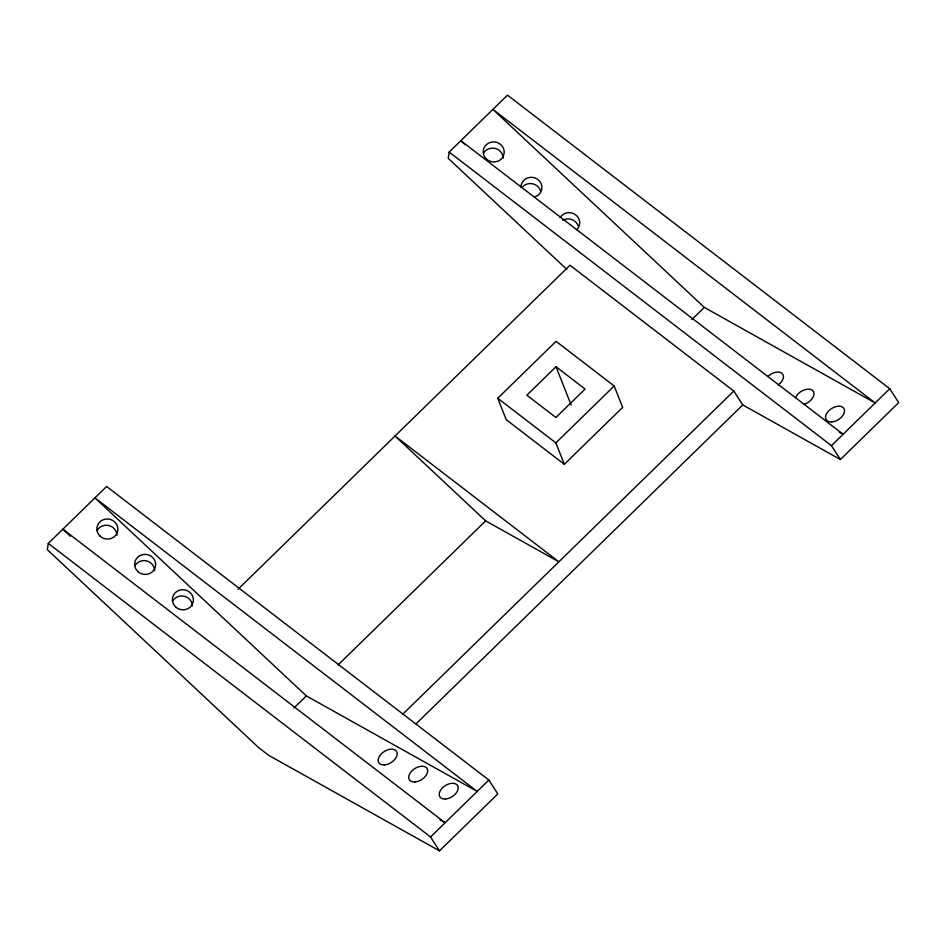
<?xml version="1.0" encoding="UTF-8"?>
<svg xmlns="http://www.w3.org/2000/svg" width="946" height="946" viewBox="0 0 946 946"><rect width="100%" height="100%" fill="white"/><g stroke="black" fill="none" stroke-linecap="round" stroke-linejoin="round"><path stroke-width="1.42" d="M48.293 543.394L47.3 549.638L258.719 747.671L268.652 755.31L439.5 850.844L497.809 793.931L488.857 780.048L106.602 486.481L48.293 543.394L430.548 836.974L439.5 850.844M237.954 589.346L569.989 265.235L733.812 391.053L742.764 404.923L840.391 459.52L898.7 402.606L889.748 388.735L507.482 95.156L449.173 152.07L448.191 158.313L566.843 269.456M497.75 398.266L556.059 341.34L614.167 385.98L622.645 407.383L564.336 464.297L506.216 419.669L497.75 398.266L555.858 442.894L564.336 464.297M556.012 366.729L526.851 395.192L555.905 417.505L585.066 389.043L556.012 366.729L571.148 404.983M555.858 442.894L614.167 385.98M293.934 708.01L306.35 695.901L477.198 791.435L94.943 497.856L306.35 695.901M338.053 664.955L485.653 520.868L558.873 561.818L395.05 436L485.653 520.868M691.904 319.535L704.321 307.415L875.168 402.961L492.913 109.381L704.321 307.415M402.83 714.135L733.812 391.053M416.039 723.856L742.764 404.923M430.548 836.974L488.857 780.048M840.391 459.52L831.439 445.649L889.748 388.735M839.244 432.109L843.099 434.261L460.844 140.694L465.148 144.726M439.996 819.875L445.128 822.748L62.862 529.169L70.418 536.24M449.173 152.07L831.439 445.649M560.02 217.686A10.501 10.016 9 0 1 575.44 214.695A10.501 10.016 9 0 1 576.753 229.748M562.799 220.241A10.501 10.016 9 0 1 578.302 226.283M520.95 187.343A10.501 10.016 9 0 1 530.351 177.316A10.501 10.016 9 0 1 541.751 185.534A10.501 10.016 9 0 1 534.336 196.993M522.913 186.48A10.501 10.016 9 0 1 540.544 190.926M483.524 153.193A10.501 10.016 9 0 1 503.201 158.159M134.971 565.649A10.501 10.016 9 0 1 154.647 570.615M795.562 397.604A10.501 6.504 -32.8 0 1 806.962 389.22A10.501 6.504 -32.8 0 1 813.856 395.05A10.501 6.504 -32.8 0 1 803.651 404.45M767.88 376.532A10.501 6.504 -32.8 0 1 782.011 373.339A10.501 6.504 -32.8 0 1 777.99 385.081M97.213 530.292A10.501 10.016 9 0 1 116.89 535.247M172.716 601.017A10.501 10.016 9 0 1 192.393 605.972M175.601 606.883A10.501 10.016 9 0 0 193.079 602.33A10.501 10.016 9 0 0 180 590.079A10.501 10.016 9 0 0 175.601 606.883M486.41 159.058A10.501 10.016 9 0 0 503.875 154.517A10.501 10.016 9 0 0 490.797 142.267A10.501 10.016 9 0 0 486.41 159.058M100.099 536.157A10.501 10.016 9 0 0 117.564 531.605A10.501 10.016 9 0 0 104.486 519.354A10.501 10.016 9 0 0 100.099 536.157M137.844 571.514A10.501 10.016 9 0 0 155.321 566.973A10.501 10.016 9 0 0 142.243 554.723A10.501 10.016 9 0 0 137.844 571.514M831.735 421.94A10.501 6.504 -32.8 0 0 844.364 409.618A10.501 6.504 -32.8 0 0 828.897 410.659A10.501 6.504 -32.8 0 0 831.735 421.94M414.916 781.964A10.501 6.504 -32.8 0 0 427.545 769.642A10.501 6.504 -32.8 0 0 412.078 770.694A10.501 6.504 -32.8 0 0 414.916 781.964M384.407 764.912A10.501 6.504 -32.8 0 0 397.036 752.578A10.501 6.504 -32.8 0 0 381.569 753.631A10.501 6.504 -32.8 0 0 384.407 764.912M445.424 799.027A10.501 6.504 -32.8 0 0 458.053 786.705A10.501 6.504 -32.8 0 0 442.586 787.746A10.501 6.504 -32.8 0 0 445.424 799.027"/></g></svg>
